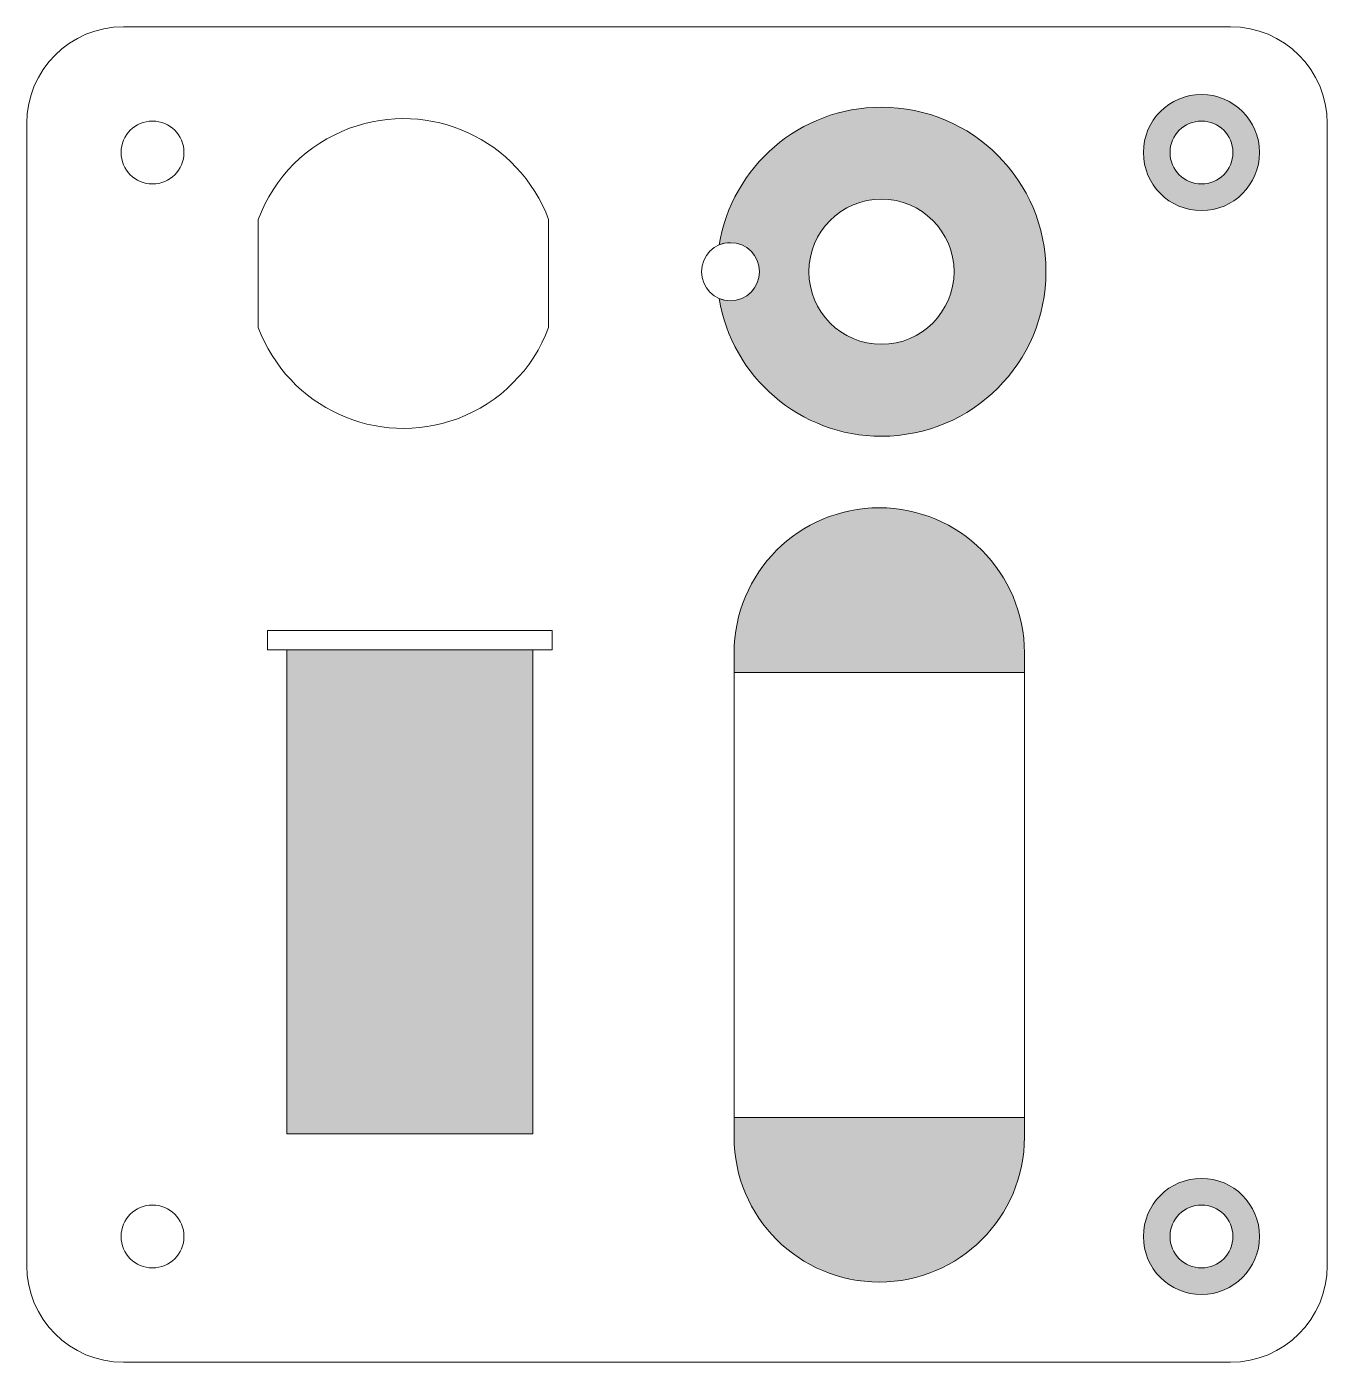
# Model space of a CAD drawing. Header units: inches. Extents: x 77.7 to 144.9, y -92 to -23.
import ezdxf

# ---------------------------------------------------------------- set-up
doc = ezdxf.new("R2010")
doc.units = ezdxf.units.IN
doc.header["$MEASUREMENT"] = 0
for name, color, linetype in [('test_cut', 7, 'Continuous'), ('test_deep', 7, 'Continuous'), ('test_outline_cut', 7, 'Continuous'), ('test_shallow', 7, 'Continuous')]:
    doc.layers.add(name, color=color, linetype=linetype)

msp = doc.modelspace()

# ---------------------------------------------------------------- hatches: boundary and pattern name
at = {"layer": 'test_deep', "true_color": 0x0000ff}
h = msp.add_hatch(color=5, dxfattribs=at)
h.dxf.hatch_style = 2
edge = h.paths.add_edge_path()
edge.add_spline(control_points=[(138.434, -26.473), (136.777, -26.473), (135.434, -27.816), (135.434, -29.473), (135.434, -31.13), (136.777, -32.473), (138.434, -32.473), (140.091, -32.473), (141.434, -31.13), (141.434, -29.473), (141.434, -27.816), (140.091, -26.473), (138.434, -26.473)], knot_values=[0, 0, 0, 0, 1, 1, 1, 2, 2, 2, 3, 3, 3, 4, 4, 4, 4], degree=3, periodic=1)
edge = h.paths.add_edge_path()
edge.add_spline(control_points=[(138.434, -31.098), (137.536, -31.098), (136.809, -30.371), (136.809, -29.473), (136.809, -28.576), (137.536, -27.848), (138.434, -27.848), (139.331, -27.848), (140.059, -28.576), (140.059, -29.473), (140.059, -30.371), (139.331, -31.098), (138.434, -31.098)], knot_values=[0, 0, 0, 0, 1, 1, 1, 2, 2, 2, 3, 3, 3, 4, 4, 4, 4], degree=3, periodic=1)
h = msp.add_hatch(color=5, dxfattribs=at)
h.dxf.hatch_style = 2
edge = h.paths.add_edge_path()
edge.add_spline(control_points=[(121.902, -27.13), (117.678, -27.13), (114.175, -30.212), (113.516, -34.249), (113.696, -34.173), (113.894, -34.13), (114.102, -34.13), (114.931, -34.13), (115.602, -34.801), (115.602, -35.63), (115.602, -36.458), (114.931, -37.13), (114.102, -37.13), (113.894, -37.13), (113.696, -37.087), (113.516, -37.011), (114.175, -41.048), (117.678, -44.13), (121.902, -44.13), (126.597, -44.13), (130.402, -40.324), (130.402, -35.63), (130.402, -30.936), (126.597, -27.13), (121.902, -27.13)], knot_values=[0, 0, 0, 0, 1, 1, 1, 2, 2, 2, 3, 3, 3, 4, 4, 4, 5, 5, 5, 6, 6, 6, 7, 7, 7, 8, 8, 8, 8], degree=3, periodic=1)
edge = h.paths.add_edge_path()
edge.add_spline(control_points=[(121.902, -39.38), (119.831, -39.38), (118.152, -37.701), (118.152, -35.63), (118.152, -33.559), (119.831, -31.88), (121.902, -31.88), (123.973, -31.88), (125.652, -33.559), (125.652, -35.63), (125.652, -37.701), (123.973, -39.38), (121.902, -39.38)], knot_values=[0, 0, 0, 0, 1, 1, 1, 2, 2, 2, 3, 3, 3, 4, 4, 4, 4], degree=3, periodic=1)
h = msp.add_hatch(color=5, dxfattribs=at)
h.dxf.hatch_style = 2
edge = h.paths.add_edge_path()
edge.add_spline(control_points=[(114.288, -56.328), (114.288, -56.328), (129.288, -56.328), (129.288, -56.328), (129.288, -56.328), (129.288, -55.328), (129.288, -55.328), (129.288, -51.186), (125.93, -47.828), (121.788, -47.828), (117.646, -47.828), (114.288, -51.186), (114.288, -55.328), (114.288, -55.328), (114.288, -56.328), (114.288, -56.328)], knot_values=[0, 0, 0, 0, 1, 1, 1, 2, 2, 2, 3, 3, 3, 4, 4, 4, 5, 5, 5, 5], degree=3, periodic=1)
h = msp.add_hatch(color=5, dxfattribs=at)
h.dxf.hatch_style = 2
edge = h.paths.add_edge_path()
edge.add_spline(control_points=[(129.288, -79.328), (129.288, -79.328), (114.288, -79.328), (114.288, -79.328), (114.288, -79.328), (114.288, -80.328), (114.288, -80.328), (114.288, -84.47), (117.646, -87.828), (121.788, -87.828), (125.93, -87.828), (129.288, -84.47), (129.288, -80.328), (129.288, -80.328), (129.288, -79.328), (129.288, -79.328)], knot_values=[0, 0, 0, 0, 1, 1, 1, 2, 2, 2, 3, 3, 3, 4, 4, 4, 5, 5, 5, 5], degree=3, periodic=1)
h = msp.add_hatch(color=5, dxfattribs=at)
h.dxf.hatch_style = 2
edge = h.paths.add_edge_path()
edge.add_spline(control_points=[(138.434, -82.473), (136.777, -82.473), (135.434, -83.816), (135.434, -85.473), (135.434, -87.13), (136.777, -88.473), (138.434, -88.473), (140.091, -88.473), (141.434, -87.13), (141.434, -85.473), (141.434, -83.816), (140.091, -82.473), (138.434, -82.473)], knot_values=[0, 0, 0, 0, 1, 1, 1, 2, 2, 2, 3, 3, 3, 4, 4, 4, 4], degree=3, periodic=1)
edge = h.paths.add_edge_path()
edge.add_spline(control_points=[(138.434, -87.098), (137.536, -87.098), (136.809, -86.371), (136.809, -85.473), (136.809, -84.576), (137.536, -83.848), (138.434, -83.848), (139.331, -83.848), (140.059, -84.576), (140.059, -85.473), (140.059, -86.371), (139.331, -87.098), (138.434, -87.098)], knot_values=[0, 0, 0, 0, 1, 1, 1, 2, 2, 2, 3, 3, 3, 4, 4, 4, 4], degree=3, periodic=1)
at = {"layer": 'test_shallow', "true_color": 0xffffff}
h = msp.add_hatch(color=7, dxfattribs=at)
h.dxf.hatch_style = 2
h.paths.add_polyline_path([(103.888, -55.171), (91.188, -55.171), (91.188, -80.171), (103.888, -80.171)])

# ---------------------------------------------------------------- linework, layer by layer
at = {"layer": 'test_cut', "lineweight": 0}
for points in [[(104.888, -54.171), (90.188, -54.171), (90.188, -55.171), (104.888, -55.171), (104.888, -54.171)], [(129.288, -56.328), (114.288, -56.328), (114.288, -79.328), (129.288, -79.328), (129.288, -56.328)]]:
    msp.add_lwpolyline(points, dxfattribs=at)
for points, knots in [([(89.71, -32.939), (90.52, -30.755), (92.242, -29.033), (94.426, -28.223), (98.568, -26.685), (103.172, -28.797), (104.71, -32.939), (104.71, -32.939), (104.71, -38.507), (104.71, -38.507), (103.899, -40.69), (102.177, -42.412), (99.994, -43.223), (95.852, -44.76), (91.247, -42.649), (89.71, -38.507), (89.71, -38.507), (89.71, -32.939), (89.71, -32.939)], [0, 0, 0, 0, 1, 1, 1, 2, 2, 2, 3, 3, 3, 4, 4, 4, 5, 5, 5, 6, 6, 6, 6]), ([(82.621, -29.473), (82.621, -28.576), (83.348, -27.848), (84.246, -27.848), (85.143, -27.848), (85.871, -28.576), (85.871, -29.473), (85.871, -30.371), (85.143, -31.098), (84.246, -31.098), (83.348, -31.098), (82.621, -30.371), (82.621, -29.473), (82.621, -29.473), (82.621, -29.473), (82.621, -29.473)], [0, 0, 0, 0, 1, 1, 1, 2, 2, 2, 3, 3, 3, 4, 4, 4, 5, 5, 5, 5]), ([(136.809, -29.473), (136.809, -28.576), (137.536, -27.848), (138.434, -27.848), (139.331, -27.848), (140.059, -28.576), (140.059, -29.473), (140.059, -30.371), (139.331, -31.098), (138.434, -31.098), (137.536, -31.098), (136.809, -30.371), (136.809, -29.473), (136.809, -29.473), (136.809, -29.473), (136.809, -29.473)], [0, 0, 0, 0, 1, 1, 1, 2, 2, 2, 3, 3, 3, 4, 4, 4, 5, 5, 5, 5]), ([(125.652, -35.63), (125.652, -37.701), (123.973, -39.38), (121.902, -39.38), (119.831, -39.38), (118.152, -37.701), (118.152, -35.63), (118.152, -33.559), (119.831, -31.88), (121.902, -31.88), (123.973, -31.88), (125.652, -33.559), (125.652, -35.63), (125.652, -35.63), (125.652, -35.63), (125.652, -35.63)], [0, 0, 0, 0, 1, 1, 1, 2, 2, 2, 3, 3, 3, 4, 4, 4, 5, 5, 5, 5]), ([(115.602, -35.63), (115.602, -36.458), (114.931, -37.13), (114.102, -37.13), (113.274, -37.13), (112.602, -36.458), (112.602, -35.63), (112.602, -34.802), (113.274, -34.13), (114.102, -34.13), (114.931, -34.13), (115.602, -34.802), (115.602, -35.63), (115.602, -35.63), (115.602, -35.63), (115.602, -35.63)], [0, 0, 0, 0, 1, 1, 1, 2, 2, 2, 3, 3, 3, 4, 4, 4, 5, 5, 5, 5]), ([(82.621, -85.473), (82.621, -84.576), (83.348, -83.848), (84.246, -83.848), (85.143, -83.848), (85.871, -84.576), (85.871, -85.473), (85.871, -86.371), (85.143, -87.098), (84.246, -87.098), (83.348, -87.098), (82.621, -86.371), (82.621, -85.473), (82.621, -85.473), (82.621, -85.473), (82.621, -85.473)], [0, 0, 0, 0, 1, 1, 1, 2, 2, 2, 3, 3, 3, 4, 4, 4, 5, 5, 5, 5]), ([(136.809, -85.473), (136.809, -84.576), (137.536, -83.848), (138.434, -83.848), (139.331, -83.848), (140.059, -84.576), (140.059, -85.473), (140.059, -86.371), (139.331, -87.098), (138.434, -87.098), (137.536, -87.098), (136.809, -86.371), (136.809, -85.473), (136.809, -85.473), (136.809, -85.473), (136.809, -85.473)], [0, 0, 0, 0, 1, 1, 1, 2, 2, 2, 3, 3, 3, 4, 4, 4, 5, 5, 5, 5])]:
    msp.add_open_spline(points, degree=3, knots=knots, dxfattribs=at)
at = {"layer": 'test_deep', "lineweight": 0}
for points, knots in [([(138.434, -26.473), (136.777, -26.473), (135.434, -27.816), (135.434, -29.473), (135.434, -31.13), (136.777, -32.473), (138.434, -32.473), (140.091, -32.473), (141.434, -31.13), (141.434, -29.473), (141.434, -27.816), (140.091, -26.473), (138.434, -26.473)], [0, 0, 0, 0, 1, 1, 1, 2, 2, 2, 3, 3, 3, 4, 4, 4, 4]), ([(121.902, -27.13), (117.678, -27.13), (114.175, -30.212), (113.516, -34.249), (113.696, -34.173), (113.894, -34.13), (114.102, -34.13), (114.931, -34.13), (115.602, -34.801), (115.602, -35.63), (115.602, -36.458), (114.931, -37.13), (114.102, -37.13), (113.894, -37.13), (113.696, -37.087), (113.516, -37.011), (114.175, -41.048), (117.678, -44.13), (121.902, -44.13), (126.597, -44.13), (130.402, -40.324), (130.402, -35.63), (130.402, -30.936), (126.597, -27.13), (121.902, -27.13)], [0, 0, 0, 0, 1, 1, 1, 2, 2, 2, 3, 3, 3, 4, 4, 4, 5, 5, 5, 6, 6, 6, 7, 7, 7, 8, 8, 8, 8]), ([(138.434, -31.098), (137.536, -31.098), (136.809, -30.371), (136.809, -29.473), (136.809, -28.576), (137.536, -27.848), (138.434, -27.848), (139.331, -27.848), (140.059, -28.576), (140.059, -29.473), (140.059, -30.371), (139.331, -31.098), (138.434, -31.098)], [0, 0, 0, 0, 1, 1, 1, 2, 2, 2, 3, 3, 3, 4, 4, 4, 4]), ([(121.902, -39.38), (119.831, -39.38), (118.152, -37.701), (118.152, -35.63), (118.152, -33.559), (119.831, -31.88), (121.902, -31.88), (123.973, -31.88), (125.652, -33.559), (125.652, -35.63), (125.652, -37.701), (123.973, -39.38), (121.902, -39.38)], [0, 0, 0, 0, 1, 1, 1, 2, 2, 2, 3, 3, 3, 4, 4, 4, 4]), ([(114.288, -56.328), (114.288, -56.328), (129.288, -56.328), (129.288, -56.328), (129.288, -56.328), (129.288, -55.328), (129.288, -55.328), (129.288, -51.186), (125.93, -47.828), (121.788, -47.828), (117.646, -47.828), (114.288, -51.186), (114.288, -55.328), (114.288, -55.328), (114.288, -56.328), (114.288, -56.328)], [0, 0, 0, 0, 1, 1, 1, 2, 2, 2, 3, 3, 3, 4, 4, 4, 5, 5, 5, 5]), ([(129.288, -79.328), (129.288, -79.328), (114.288, -79.328), (114.288, -79.328), (114.288, -79.328), (114.288, -80.328), (114.288, -80.328), (114.288, -84.47), (117.646, -87.828), (121.788, -87.828), (125.93, -87.828), (129.288, -84.47), (129.288, -80.328), (129.288, -80.328), (129.288, -79.328), (129.288, -79.328)], [0, 0, 0, 0, 1, 1, 1, 2, 2, 2, 3, 3, 3, 4, 4, 4, 5, 5, 5, 5]), ([(138.434, -82.473), (136.777, -82.473), (135.434, -83.816), (135.434, -85.473), (135.434, -87.13), (136.777, -88.473), (138.434, -88.473), (140.091, -88.473), (141.434, -87.13), (141.434, -85.473), (141.434, -83.816), (140.091, -82.473), (138.434, -82.473)], [0, 0, 0, 0, 1, 1, 1, 2, 2, 2, 3, 3, 3, 4, 4, 4, 4]), ([(138.434, -87.098), (137.536, -87.098), (136.809, -86.371), (136.809, -85.473), (136.809, -84.576), (137.536, -83.848), (138.434, -83.848), (139.331, -83.848), (140.059, -84.576), (140.059, -85.473), (140.059, -86.371), (139.331, -87.098), (138.434, -87.098)], [0, 0, 0, 0, 1, 1, 1, 2, 2, 2, 3, 3, 3, 4, 4, 4, 4])]:
    msp.add_open_spline(points, degree=3, knots=knots, dxfattribs=at)
at = {"layer": 'test_outline_cut', "lineweight": 0}
msp.add_open_spline([(139.934, -22.973), (142.695, -22.973), (144.934, -25.212), (144.934, -27.973), (144.934, -27.973), (144.934, -86.973), (144.934, -86.973), (144.934, -89.734), (142.695, -91.973), (139.934, -91.973), (139.934, -91.973), (82.746, -91.973), (82.746, -91.973), (79.984, -91.973), (77.746, -89.734), (77.746, -86.973), (77.746, -86.973), (77.746, -27.973), (77.746, -27.973), (77.746, -25.212), (79.984, -22.973), (82.746, -22.973), (82.746, -22.973), (139.934, -22.973), (139.934, -22.973)], degree=3, knots=[0, 0, 0, 0, 1, 1, 1, 2, 2, 2, 3, 3, 3, 4, 4, 4, 5, 5, 5, 6, 6, 6, 7, 7, 7, 8, 8, 8, 8], dxfattribs=at)
at = {"layer": 'test_shallow', "lineweight": 0}
msp.add_lwpolyline([(103.888, -55.171), (91.188, -55.171), (91.188, -80.171), (103.888, -80.171), (103.888, -55.171)], dxfattribs=at)

doc.saveas('drawing.dxf')
